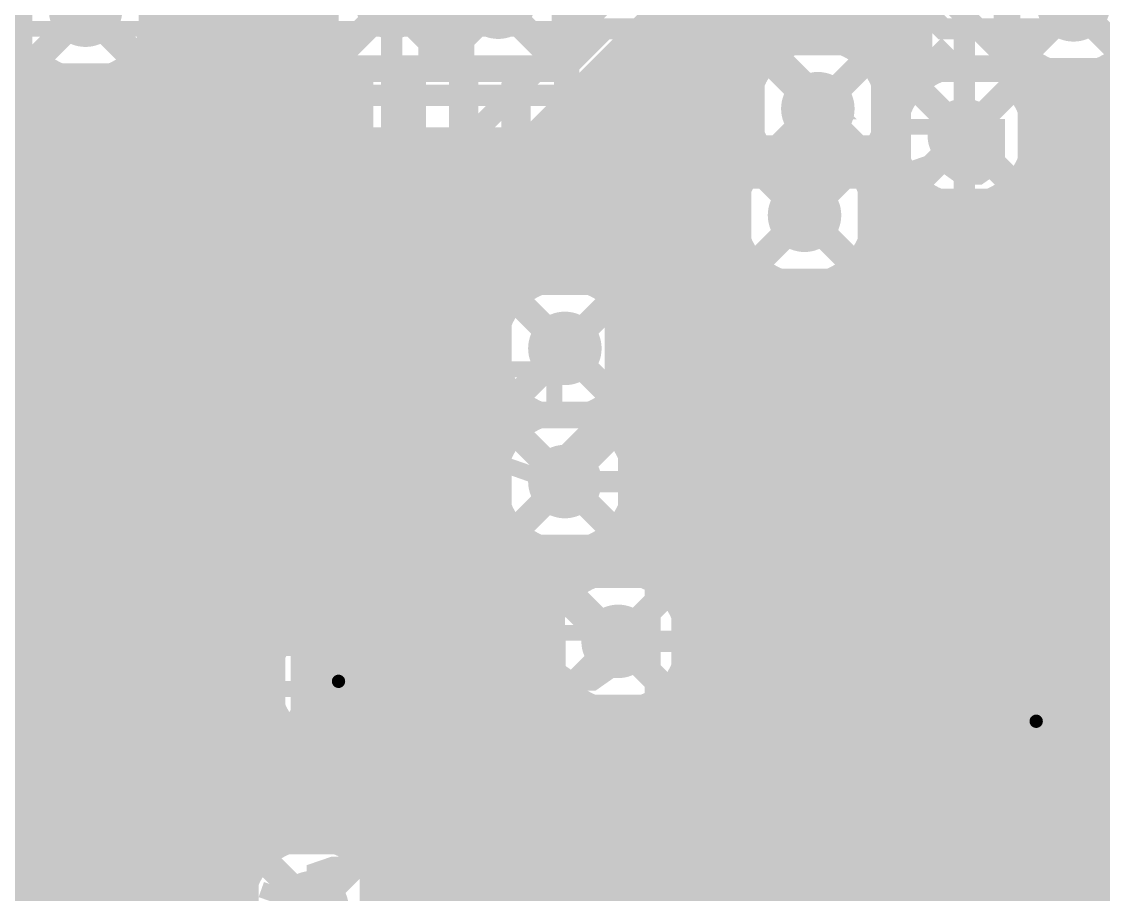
# Model space of a CAD drawing. Extents: x -1 to 119, y -42 to 51.
# Drawn here: x 19.2 to 29.52, y 7.62 to 15.94 of the extents above; entities that cross this region are included whole.
import ezdxf

# ---------------------------------------------------------------- set-up
doc = ezdxf.new("R2010")
doc.units = 0
doc.header["$MEASUREMENT"] = 0
doc.layers.get('0').update_dxf_attribs({"linetype": 'CONTINUOUS'})
for name, color, linetype in [('22-304-0_BOT', 7, 'CONTINUOUS'), ('22-304-0_DRD', 7, 'CONTINUOUS'), ('22-304-0_GND', 6, 'CONTINUOUS'), ('22-304-0_IN1', 4, 'CONTINUOUS'), ('22-304-0_SMT', 5, 'CONTINUOUS'), ('22-304-0_SPT', 10, 'CONTINUOUS'), ('22-304-0_SST', 14, 'CONTINUOUS'), ('22-304-0_TOP', 9, 'CONTINUOUS'), ('THRUHOLE_TAP', 11, 'CONTINUOUS')]:
    doc.layers.add(name, color=color, linetype=linetype)

# ---------------------------------------------------------------- blocks, each defined once
blk = doc.blocks.new('ROUND_53')
at = {"const_width": 0.35052}
blk.add_lwpolyline([(-0.17526, 0, 1), (0.17526, 0, 1)], format="xyb", close=True, dxfattribs=at)
blk = doc.blocks.new('ROUND_60')
at = {"const_width": 0.35052}
blk.add_lwpolyline([(-0.17526, 0, 1), (0.17526, 0, 1)], format="xyb", close=True, dxfattribs=at)
blk = doc.blocks.new('ROUND_57')
at = {"const_width": 0.35052}
blk.add_lwpolyline([(-0.17526, 0, 1), (0.17526, 0, 1)], format="xyb", close=True, dxfattribs=at)
blk = doc.blocks.new('ROUND_64')
at = {"const_width": 0.35052}
blk.add_lwpolyline([(-0.17526, 0, 1), (0.17526, 0, 1)], format="xyb", close=True, dxfattribs=at)
blk = doc.blocks.new('ROUND_81')
at = {"const_width": 0.0635}
blk.add_lwpolyline([(-0.03175, 0, 1), (0.03175, 0, 1)], format="xyb", close=True, dxfattribs=at)
blk = doc.blocks.new('RECTANGLE_2')
blk.add_solid([(0.4826, 0.4064), (0.4826, -0.4064), (-0.4826, 0.4064), (-0.4826, -0.4064)])
blk = doc.blocks.new('OBLONG_48')
at = {"const_width": 0.2794}
blk.add_lwpolyline([(0, 0.7493), (0, -0.7493)], dxfattribs=at)
at = {"const_width": 0.1397}
for points in [[(-0.06985, 0.7493, 1), (0.06985, 0.7493, 1)], [(-0.06985, -0.7493, 1), (0.06985, -0.7493, 1)]]:
    blk.add_lwpolyline(points, format="xyb", close=True, dxfattribs=at)
blk = doc.blocks.new('RECTANGLE_49')
blk.add_solid([(0.1397, 0.889), (0.1397, -0.889), (-0.1397, 0.889), (-0.1397, -0.889)])
blk = doc.blocks.new('ROUND_87')
at = {"const_width": 0.10033}
blk.add_lwpolyline([(-0.050164, 0, 1), (0.050164, 0, 1)], format="xyb", close=True, dxfattribs=at)

msp = doc.modelspace()

# ---------------------------------------------------------------- linework, layer by layer
at = {"layer": '22-304-0_BOT'}
for points, const_width in [([(50.673, 28.575), (48.768, 26.67), (48.768, 18.923), (49.911, 17.78), (49.911, 15.24), (49.149, 14.478), (49.149, 11.811), (48.006, 10.668), (32.385, 10.668), (30.353, 12.7), (28.067, 12.7), (26.67, 14.097)], 0.2032), ([(27.5336, 26.61666), (27.5336, 15.01902)], 0.254), ([(27.305, 26.38806), (27.305, 15.56512)], 0.254), ([(27.0764, 26.15946), (27.0764, 15.73276)], 0.254), ([(22.0472, 21.29536), (22.0472, 11.4808)], 0.254), ([(29.62148, 19.58848), (28.194, 18.161), (28.194, 18.034), (28.194, 17.145), (28.194, 16.891), (28.194, 14.859)], 0.2032), ([(24.892, 10.033), (24.765, 10.033), (23.368, 11.43), (23.368, 14.732), (25.019, 16.383), (25.019, 19.304)], 0.2032), ([(24.384, 12.827), (25.019, 12.192), (30.226, 12.192), (32.258, 10.16), (48.133, 10.16), (57.15, 19.177)], 0.2032), ([(25.4762, 18.80108), (25.4762, 12.6238)], 0.254), ([(48.641, 18.034), (48.387, 18.034), (48.006, 17.653), (39.243, 17.653), (34.798, 13.208), (28.702, 13.208), (26.797, 15.113)], 0.2032), ([(21.8186, 17.65046), (21.8186, 11.2522)], 0.254), ([(25.7048, 17.68602), (25.7048, 12.6238)], 0.254), ([(26.8478, 17.64538), (26.8478, 15.79118)], 0.254), ([(21.59, 17.42186), (21.59, 11.0236)], 0.254), ([(25.9334, 17.45488), (25.9334, 12.6238)], 0.254), ([(26.6192, 17.43964), (26.6192, 15.76832)], 0.254), ([(26.162, 17.36598), (26.162, 15.3543)], 0.254), ([(26.3906, 17.3609), (26.3906, 15.65656)], 0.254), ([(21.3614, 17.19326), (21.3614, 10.795)], 0.254), ([(61.468, 16.891), (55.499, 16.891), (48.26, 9.652), (32.131, 9.652), (30.226, 11.557), (24.384, 11.557)], 0.2032), ([(27.7622, 16.891), (27.7622, 15.38478)], 0.254), ([(21.1328, 16.62938), (21.1328, 10.56386)], 0.254), ([(20.9042, 16.42364), (20.9042, 1.016)], 0.254), ([(20.6756, 16.3449), (20.6756, 1.016)], 0.254), ([(21.971, 7.493), (21.463, 8.001), (21.463, 10.287), (22.733, 11.557), (22.733, 16.129)], 0.2032), ([(25.3238, 16.0782), (23.7998, 14.55166)], 0.254), ([(25.2476, 15.99946), (25.2476, 12.6238)], 0.254), ([(22.10308, 15.875), (20.46732, 15.875)], 0.254), ([(27.7622, 15.875), (25.1206, 15.875)], 0.254), ([(20.447, 15.80896), (20.447, 1.016)], 0.254), ([(25.019, 15.77086), (25.019, 13.0683)], 0.254), ([(28.6258, 15.80134), (28.6258, 15.38478)], 0.254), ([(28.6766, 15.71498), (28.6766, 15.33652)], 0.254), ([(22.25294, 15.6464), (20.35556, 15.6464)], 0.254), ([(22.2758, 15.62608), (22.2758, 11.7094)], 0.254), ([(22.3012, 15.60322), (22.3012, 11.7348)], 0.254), ([(26.37536, 15.6464), (24.892, 15.6464)], 0.254), ([(27.7622, 15.6464), (27.21864, 15.6464)], 0.254), ([(28.73248, 15.6464), (28.6258, 15.6464)], 0.254), ([(19.3548, 15.54988), (19.3548, 14.351)], 0.254), ([(20.2184, 15.5067), (20.2184, 13.50264)], 0.254), ([(24.7904, 15.54226), (24.7904, 13.37056)], 0.254), ([(28.9052, 15.50924), (28.9052, 13.6398)], 0.254), ([(29.591, 15.52448), (29.591, 13.6398)], 0.254), ([(19.56816, 15.4178), (19.3548, 15.4178)], 0.254), ([(19.5326, 15.43304), (19.5326, 13.74394)], 0.254), ([(19.7612, 15.37462), (19.7612, 13.75664)], 0.254), ([(19.9898, 15.39494), (19.9898, 13.68806)], 0.254), ([(22.3012, 15.4178), (20.0533, 15.4178)], 0.254), ([(26.18994, 15.4178), (24.6634, 15.4178)], 0.254), ([(27.7622, 15.4178), (27.40406, 15.4178)], 0.254), ([(34.75482, 15.4178), (28.6258, 15.4178)], 0.254), ([(29.1338, 15.4305), (29.1338, 13.6398)], 0.254), ([(29.3624, 15.43558), (29.3624, 13.6398)], 0.254), ([(24.5618, 15.31366), (24.5618, 13.48232)], 0.254), ([(22.3012, 15.1892), (19.3548, 15.1892)], 0.254), ([(26.12136, 15.1892), (24.4348, 15.1892)], 0.254), ([(27.59964, 15.1892), (27.47264, 15.1892)], 0.254), ([(34.77514, 15.1892), (28.78836, 15.1892)], 0.254), ([(24.3332, 15.08506), (24.3332, 13.50518)], 0.254), ([(27.47264, 15.04696), (27.52598, 14.99362)], 0.254), ([(22.3012, 14.9606), (19.3548, 14.9606)], 0.254), ([(26.13406, 14.9606), (24.2062, 14.9606)], 0.254), ([(34.8869, 14.9606), (28.86456, 14.9606)], 0.254), ([(24.1046, 14.85646), (24.1046, 13.44676)], 0.254), ([(26.162, 14.86916), (26.162, 14.54912)], 0.254), ([(22.3012, 14.732), (19.3548, 14.732)], 0.254), ([(26.23312, 14.732), (23.9776, 14.732)], 0.254), ([(35.18916, 14.732), (28.86202, 14.732)], 0.254), ([(23.7998, 14.55166), (23.7998, 13.17498)], 0.254), ([(23.876, 14.62786), (23.876, 13.27912)], 0.254), ([(22.3012, 14.5034), (19.3548, 14.5034)], 0.254), ([(26.1239, 14.5034), (23.7998, 14.5034)], 0.254), ([(32.72536, 14.5034), (28.77312, 14.5034)], 0.254), ([(28.6766, 14.37894), (28.6766, 13.843)], 0.254), ([(22.3012, 14.2748), (19.34718, 14.2748)], 0.254), ([(26.01214, 14.2748), (23.7998, 14.2748)], 0.254), ([(28.448, 14.22908), (28.448, 14.0716)], 0.254), ([(32.53994, 14.2748), (28.54198, 14.2748)], 0.254), ([(19.304, 14.1478), (19.304, 13.64488)], 0.254), ([(28.32862, 14.19098), (28.8798, 13.6398)], 0.254), ([(19.2278, 14.0462), (17.18564, 12.00404)], 0.254), ([(22.3012, 14.0462), (19.2278, 14.0462)], 0.254), ([(25.99182, 14.0462), (23.7998, 14.0462)], 0.254), ([(32.47136, 14.0462), (28.4734, 14.0462)], 0.254), ([(22.3012, 13.8176), (18.9992, 13.8176)], 0.254), ([(19.0754, 13.89126), (19.0754, 13.38072)], 0.254), ([(26.05024, 13.8176), (23.7998, 13.8176)], 0.254), ([(32.48406, 13.8176), (28.702, 13.8176)], 0.254), ([(26.162, 13.64488), (26.162, 12.6238)], 0.254), ([(32.55264, 13.6398), (28.8798, 13.6398)], 0.254), ([(19.23288, 13.589), (18.7706, 13.589)], 0.254), ([(22.3012, 13.589), (20.13712, 13.589)], 0.254), ([(26.21788, 13.589), (23.7998, 13.589)], 0.254), ([(26.3906, 13.47724), (26.3906, 12.6238)], 0.254), ([(26.6192, 13.41882), (26.6192, 12.6238)], 0.254), ([(26.73604, 13.41882), (27.53106, 12.6238)], 0.254), ([(22.3012, 13.3604), (20.30476, 13.3604)], 0.254), ([(23.96236, 13.3604), (23.7998, 13.3604)], 0.254), ([(26.79446, 13.3604), (24.80564, 13.3604)], 0.254), ([(26.8478, 13.30706), (26.8478, 12.6238)], 0.254), ([(22.3012, 13.1318), (20.36318, 13.1318)], 0.254), ([(27.02306, 13.1318), (24.99106, 13.1318)], 0.254), ([(27.0764, 13.07846), (27.0764, 12.6238)], 0.254), ([(22.3012, 12.9032), (20.34032, 12.9032)], 0.254), ([(27.25166, 12.9032), (25.05964, 12.9032)], 0.254), ([(19.0754, 12.77874), (19.0754, 1.016)], 0.254), ([(27.305, 12.84986), (27.305, 12.6238)], 0.254), ([(19.1389, 12.6746), (17.8562, 12.6746)], 0.254), ([(22.3012, 12.6746), (20.22856, 12.6746)], 0.254), ([(25.05964, 12.76096), (25.1968, 12.6238)], 0.254), ([(27.48026, 12.6746), (25.146, 12.6746)], 0.254), ([(20.2184, 12.65936), (20.2184, 1.016)], 0.254), ([(27.53106, 12.6238), (25.1968, 12.6238)], 0.254), ([(19.304, 12.51712), (19.304, 1.016)], 0.254), ([(19.9898, 12.47394), (19.9898, 1.016)], 0.254), ([(19.44116, 12.446), (17.6276, 12.446)], 0.254), ([(19.5326, 12.41806), (19.5326, 1.016)], 0.254), ([(19.7612, 12.40536), (19.7612, 1.016)], 0.254), ([(22.3012, 12.446), (19.9263, 12.446)], 0.254), ([(22.3012, 12.2174), (17.399, 12.2174)], 0.254), ([(22.3012, 11.9888), (17.18818, 11.9888)], 0.254), ([(22.3012, 11.7602), (17.16532, 11.7602)], 0.254), ([(22.3012, 11.7348), (21.16328, 10.59688)], 0.254), ([(22.09546, 11.5316), (17.05356, 11.5316)], 0.254), ([(21.86686, 11.303), (16.7513, 11.303)], 0.254), ([(22.99716, 11.20902), (21.8948, 10.10666)], 0.254), ([(22.9616, 11.17346), (22.9616, 4.63804)], 0.254), ([(23.0632, 11.1252), (24.21382, 9.97204)], 0.254), ([(30.04566, 11.1252), (24.90978, 11.1252)], 0.254), ([(25.019, 11.1252), (25.019, 10.70102)], 0.254), ([(25.2476, 11.1252), (25.2476, 10.61212)], 0.254), ([(25.4762, 11.1252), (25.4762, 10.38098)], 0.254), ([(25.7048, 11.1252), (25.7048, 4.88696)], 0.254), ([(25.9334, 11.1252), (25.9334, 4.8514)], 0.254), ([(26.162, 11.1252), (26.162, 4.7625)], 0.254), ([(26.3906, 11.1252), (26.3906, 4.59994)], 0.254), ([(26.6192, 11.1252), (26.6192, 4.29514)], 0.254), ([(26.8478, 11.1252), (26.8478, 4.52628)], 0.254), ([(27.0764, 11.1252), (27.0764, 4.72186)], 0.254), ([(27.305, 11.1252), (27.305, 4.83108)], 0.254), ([(27.5336, 11.1252), (27.5336, 4.88188)], 0.254), ([(27.7622, 11.1252), (27.7622, 4.88442)], 0.254), ([(27.9908, 11.1252), (27.9908, 4.83616)], 0.254), ([(28.2194, 11.1252), (28.2194, 4.72948)], 0.254), ([(28.448, 11.1252), (28.448, 4.54152)], 0.254), ([(28.6766, 11.1252), (28.6766, 4.26466)], 0.254), ([(28.9052, 11.1252), (28.9052, 4.5847)], 0.254), ([(29.1338, 11.1252), (29.1338, 6.18998)], 0.254), ([(29.3624, 11.1252), (29.3624, 6.42112)], 0.254), ([(29.591, 11.1252), (29.591, 6.51002)], 0.254), ([(21.63826, 11.0744), (14.57452, 11.0744)], 0.254), ([(23.11146, 11.0744), (22.86, 11.0744)], 0.254), ([(30.09646, 11.0744), (24.86152, 11.0744)], 0.254), ([(22.733, 10.94486), (22.733, 4.37134)], 0.254), ([(23.1902, 10.99566), (23.1902, 4.78282)], 0.254), ([(24.7904, 11.0109), (24.7904, 10.70356)], 0.254), ([(21.40966, 10.8458), (1.016, 10.8458)], 0.254), ([(23.34006, 10.8458), (22.6314, 10.8458)], 0.254), ([(24.51862, 10.88898), (24.71674, 10.69086)], 0.254), ([(24.5618, 10.89914), (24.5618, 10.8458)], 0.254), ([(30.32506, 10.8458), (24.5618, 10.8458)], 0.254), ([(22.5044, 10.71626), (22.5044, 7.91464)], 0.254), ([(23.4188, 10.76706), (23.4188, 4.8641)], 0.254), ([(21.18106, 10.6172), (1.016, 10.6172)], 0.254), ([(23.56866, 10.6172), (22.4028, 10.6172)], 0.254), ([(30.55366, 10.6172), (25.23998, 10.6172)], 0.254), ([(23.6474, 10.53846), (23.6474, 4.8895)], 0.254), ([(22.2758, 10.48766), (22.2758, 8.10006)], 0.254), ([(21.0439, 10.3886), (1.016, 10.3886)], 0.254), ([(23.79726, 10.3886), (22.1742, 10.3886)], 0.254), ([(23.876, 10.30986), (23.876, 4.86664)], 0.254), ([(30.78226, 10.3886), (25.47112, 10.3886)], 0.254), ([(21.0312, 10.287), (21.0312, 8.001)], 0.254), ([(22.0472, 10.25906), (22.0472, 8.16864)], 0.254), ([(21.0312, 10.16), (1.016, 10.16)], 0.254), ([(21.8948, 10.10666), (21.8948, 8.1788)], 0.254), ([(24.02586, 10.16), (21.9456, 10.16)], 0.254), ([(31.01086, 10.16), (25.56002, 10.16)], 0.254), ([(24.1046, 10.08126), (24.1046, 4.79044)], 0.254), ([(21.0312, 9.9314), (9.05002, 9.9314)], 0.254), ([(24.2189, 9.9314), (21.8948, 9.9314)], 0.254), ([(31.23946, 9.9314), (25.56256, 9.9314)], 0.254), ([(21.0312, 9.7028), (9.41578, 9.7028)], 0.254), ([(24.29764, 9.7028), (21.8948, 9.7028)], 0.254), ([(25.4762, 9.68502), (25.4762, 7.20598)], 0.254), ([(31.46806, 9.7028), (25.48636, 9.7028)], 0.254), ([(24.3332, 9.64438), (24.3332, 7.24408)], 0.254), ([(21.0312, 9.4742), (9.5377, 9.4742)], 0.254), ([(24.50338, 9.4742), (21.8948, 9.4742)], 0.254), ([(31.69666, 9.4742), (25.27808, 9.4742)], 0.254), ([(24.5618, 9.43864), (24.5618, 7.45236)], 0.254), ([(25.2476, 9.45388), (25.2476, 7.43712)], 0.254), ([(24.7904, 9.3599), (24.7904, 7.52856)], 0.254), ([(25.019, 9.36498), (25.019, 7.52602)], 0.254), ([(21.0312, 9.2456), (9.56818, 9.2456)], 0.254), ([(31.98368, 9.2456), (21.8948, 9.2456)], 0.254), ([(21.0312, 9.017), (9.51992, 9.017)], 0.254), ([(40.6908, 9.017), (21.8948, 9.017)], 0.254), ([(21.0312, 8.7884), (9.36752, 8.7884)], 0.254), ([(40.6908, 8.7884), (21.8948, 8.7884)], 0.254), ([(21.0312, 8.5598), (6.40842, 8.5598)], 0.254), ([(40.6908, 8.5598), (21.8948, 8.5598)], 0.254), ([(21.0312, 8.3312), (6.88848, 8.3312)], 0.254), ([(40.6908, 8.3312), (21.8948, 8.3312)], 0.254), ([(21.0312, 8.1026), (7.24408, 8.1026)], 0.254), ([(40.6908, 8.1026), (22.27072, 8.1026)], 0.254), ([(21.04898, 7.874), (7.52856, 7.874)], 0.254), ([(40.6908, 7.874), (22.53488, 7.874)], 0.254), ([(21.1328, 7.7216), (21.1328, 1.016)], 0.254), ([(21.20646, 7.6454), (7.76732, 7.6454)], 0.254), ([(21.1582, 7.6962), (21.29282, 7.55904)], 0.254), ([(32.73044, 7.6454), (22.63394, 7.6454)], 0.254)]:
    msp.add_lwpolyline(points, dxfattribs=dict(at, const_width=const_width))
at = {"layer": '22-304-0_BOT', "const_width": 0.254}
for points in [[(20.49272, 16.0528, 0.1155876), (20.42187, 16.35519)], [(22.05228, 16.129, 0.2244672), (22.30097, 15.60294)], [(29.2354, 15.42288, 0.4142136), (29.91612, 16.1036)], [(19.812, 15.37208, 0.4142136), (20.49272, 16.0528)], [(26.797, 15.79372, 0.4142136), (26.11628, 15.113)], [(27.47772, 15.113, 0.4142136), (26.797, 15.79372)], [(28.6258, 15.80134, 0.2849817), (29.2354, 15.42288)], [(19.3548, 15.54988, 0.1865745), (19.812, 15.37312)], [(27.7622, 15.38478, 0.1727826), (27.52704, 14.9934)], [(28.87472, 14.859, 0.2244673), (28.62602, 15.38505)], [(26.11628, 15.113, 0.1838456), (26.2885, 14.66044)], [(27.47264, 15.04696, 0.0243635), (27.47586, 15.113)], [(28.32862, 14.19098, 0.3571005), (28.87472, 14.859)], [(26.289, 14.66088, 0.2491151), (25.98947, 14.097)], [(19.2278, 14.0462, 0.1989124), (19.35405, 14.351)], [(25.98928, 14.097, 0.4142136), (26.67, 13.41628)], [(19.685, 13.76172, 0.4142136), (19.00428, 13.081)], [(20.36572, 13.081, 0.4142136), (19.685, 13.76172)], [(24.384, 13.50772, 0.2643042), (23.79917, 13.17536)], [(25.06472, 12.827, 0.4142136), (24.384, 13.50772)], [(26.67, 13.41628, 0.0242723), (26.73597, 13.41948)], [(19.00428, 13.081, 0.4142136), (19.685, 12.40028)], [(19.685, 12.40028, 0.4142136), (20.36572, 13.081)], [(25.05964, 12.76096, 0.0243635), (25.06286, 12.827)], [(22.99716, 11.20902, 0.062081), (23.06275, 11.12475)], [(22.99716, 11.20902, 0.062081), (23.06275, 11.12475)], [(24.51862, 10.88898, 0.1727815), (24.91062, 11.12451)], [(24.892, 10.71372, 0.0651833), (24.71676, 10.69078)], [(25.57272, 10.033, 0.4142136), (24.892, 10.71372)], [(21.1582, 10.5918, 0.1989124), (21.03195, 10.287)], [(24.892, 9.35228, 0.4142136), (25.57272, 10.033)], [(24.21382, 9.97204, 0.3881934), (24.892, 9.35228)], [(21.971, 8.17372, 0.0243639), (21.90478, 8.17049)], [(22.65172, 7.493, 0.4142136), (21.971, 8.17372)], [(21.0312, 8.001, 0.1989124), (21.15767, 7.69567)], [(21.0312, 8.001, 0.1989124), (21.15767, 7.69567)], [(21.29282, 7.55904, 0.0242728), (21.28961, 7.493)], [(24.892, 7.53872, 0.4142136), (24.21128, 6.858)], [(25.57272, 6.858, 0.4142136), (24.892, 7.53872)], [(21.29028, 7.493, 0.4142136), (21.971, 6.81228)], [(21.971, 6.81228, 0.4142136), (22.65172, 7.493)]]:
    msp.add_lwpolyline(points, format="xyb", dxfattribs=at)
at = {"layer": '22-304-0_DRD', "const_width": 0.254}
for points in [[(20.828, 16.891), (20.828, 15.621)], [(22.098, 16.891), (20.828, 15.621)], [(22.098, 15.621), (20.828, 16.891)], [(20.828, 16.891), (20.828, 15.621)], [(22.098, 16.891), (20.828, 15.621)], [(22.098, 15.621), (20.828, 16.891)], [(20.828, 16.891), (20.828, 15.621)], [(22.098, 16.891), (20.828, 15.621)], [(22.098, 15.621), (20.828, 16.891)], [(22.098, 15.621), (22.098, 16.891)], [(22.098, 15.621), (22.098, 16.891)], [(22.098, 15.621), (22.098, 16.891)], [(22.098, 16.764), (22.098, 15.494)], [(23.368, 16.764), (22.098, 15.494)], [(23.368, 15.494), (22.098, 16.764)], [(23.114, 16.764), (23.114, 15.494)], [(24.384, 16.764), (23.114, 15.494)], [(24.384, 15.494), (23.114, 16.764)], [(23.368, 15.494), (23.368, 16.764)], [(24.384, 15.494), (24.384, 16.764)], [(28.6004, 16.7386), (28.6004, 15.4686)], [(29.8704, 16.7386), (28.6004, 15.4686)], [(29.8704, 15.4686), (28.6004, 16.7386)], [(19.177, 16.6878), (19.177, 15.4178)], [(20.447, 16.6878), (19.177, 15.4178)], [(20.447, 15.4178), (19.177, 16.6878)], [(20.447, 15.4178), (20.447, 16.6878)], [(26.162, 15.748), (26.162, 14.478)], [(27.432, 15.748), (26.162, 15.748)], [(27.432, 15.748), (26.162, 14.478)], [(27.432, 14.478), (26.162, 15.748)], [(27.432, 14.478), (27.432, 15.748)], [(20.828, 15.621), (22.098, 15.621)], [(20.828, 15.621), (22.098, 15.621)], [(20.828, 15.621), (22.098, 15.621)], [(22.098, 15.494), (23.368, 15.494)], [(23.114, 15.494), (24.384, 15.494)], [(27.559, 15.494), (27.559, 14.224)], [(28.829, 15.494), (27.559, 15.494)], [(28.829, 15.494), (27.559, 14.224)], [(28.829, 14.224), (27.559, 15.494)], [(28.6004, 15.4686), (29.8704, 15.4686)], [(28.829, 14.224), (28.829, 15.494)], [(19.177, 15.4178), (20.447, 15.4178)], [(26.035, 14.732), (26.035, 13.462)], [(27.305, 14.732), (26.035, 14.732)], [(27.305, 14.732), (26.035, 13.462)], [(27.305, 13.462), (26.035, 14.732)], [(27.305, 13.462), (27.305, 14.732)], [(26.162, 14.478), (27.432, 14.478)], [(27.559, 14.224), (28.829, 14.224)], [(20.32, 13.716), (19.05, 13.716)], [(20.32, 13.716), (19.05, 12.446)], [(20.32, 12.446), (19.05, 13.716)], [(20.32, 12.446), (20.32, 13.716)], [(23.749, 13.462), (23.749, 12.192)], [(25.019, 13.462), (23.749, 13.462)], [(25.019, 13.462), (23.749, 12.192)], [(25.019, 12.192), (23.749, 13.462)], [(25.019, 12.192), (25.019, 13.462)], [(26.035, 13.462), (27.305, 13.462)], [(19.05, 12.446), (20.32, 12.446)], [(23.749, 12.192), (23.749, 10.922)], [(25.019, 12.192), (23.749, 12.192)], [(25.019, 12.192), (23.749, 10.922)], [(25.019, 10.922), (23.749, 12.192)], [(23.749, 12.192), (25.019, 12.192)], [(25.019, 10.922), (25.019, 12.192)], [(23.749, 10.922), (25.019, 10.922)], [(24.257, 10.668), (24.257, 9.398)], [(25.527, 10.668), (24.257, 10.668)], [(25.527, 10.668), (24.257, 9.398)], [(25.527, 9.398), (24.257, 10.668)], [(25.527, 9.398), (25.527, 10.668)], [(22.86, 9.017), (21.59, 10.287), (21.59, 9.017)], [(21.59, 10.287), (21.59, 9.017)], [(22.86, 10.287), (21.59, 10.287)], [(22.86, 10.287), (21.59, 9.017)], [(22.86, 10.287), (21.59, 10.287)], [(22.86, 10.287), (21.59, 9.017)], [(22.86, 9.017), (21.59, 10.287)], [(22.86, 9.017), (22.86, 10.287)], [(22.86, 9.017), (22.86, 10.287)], [(28.2448, 9.906), (28.2448, 8.636)], [(29.5148, 9.906), (28.2448, 9.906)], [(29.5148, 9.906), (28.2448, 8.636)], [(29.5148, 8.636), (28.2448, 9.906)], [(29.5148, 8.636), (29.5148, 9.906)], [(24.257, 9.398), (25.527, 9.398)], [(21.59, 9.017), (22.86, 9.017)], [(21.59, 9.017), (22.86, 9.017)], [(28.2448, 8.636), (29.5148, 8.636)], [(21.336, 8.128), (21.336, 6.858)], [(22.606, 8.128), (21.336, 8.128)], [(22.606, 8.128), (21.336, 6.858)], [(22.606, 6.858), (21.336, 8.128)], [(22.606, 6.858), (22.606, 8.128)], [(24.257, 7.493), (24.257, 6.223)], [(25.527, 7.493), (24.257, 7.493)], [(25.527, 7.493), (24.257, 6.223)], [(25.527, 6.223), (24.257, 7.493)], [(25.527, 6.223), (25.527, 7.493)]]:
    msp.add_lwpolyline(points, dxfattribs=at)
at = {"layer": '22-304-0_IN1'}
for points, const_width in [([(50.419, 14.605), (47.752, 17.272), (45.085, 17.272), (44.704, 16.891), (39.116, 16.891), (35.941, 16.891), (35.306, 16.256), (32.766, 16.256), (31.877, 15.367), (28.829, 15.367), (28.067, 16.129), (25.654, 16.129), (24.765, 15.24), (21.336, 15.24), (20.574, 16.002), (20.574, 17.018)], 0.2032), ([(25.8318, 15.6972), (25.07488, 14.94028)], 0.254), ([(26.44902, 15.6972), (25.8318, 15.6972)], 0.254), ([(25.9588, 15.6972), (25.9588, 7.747)], 0.254), ([(26.1874, 15.6972), (26.1874, 15.41272)], 0.254), ([(26.416, 15.6972), (26.416, 15.67688)], 0.254), ([(27.88666, 15.6972), (27.14498, 15.6972)], 0.254), ([(27.3304, 15.6972), (27.3304, 15.53464)], 0.254), ([(27.559, 15.6972), (27.559, 15.1003)], 0.254), ([(27.7876, 15.6972), (27.7876, 15.40256)], 0.254), ([(27.88666, 15.6972), (28.05938, 15.52448)], 0.254), ([(19.28622, 15.621), (18.4912, 15.621)], 0.254), ([(19.1008, 15.621), (19.1008, 7.747)], 0.254), ([(19.3294, 15.57274), (19.3294, 7.747)], 0.254), ([(20.34032, 15.62354), (21.02358, 14.94028)], 0.254), ([(25.7302, 15.59306), (25.7302, 7.747)], 0.254), ([(28.0162, 15.56766), (28.0162, 15.51432)], 0.254), ([(19.39036, 15.5194), (15.24508, 15.5194)], 0.254), ([(20.44446, 15.5194), (20.23364, 15.5194)], 0.254), ([(20.2438, 15.52702), (20.2438, 7.747)], 0.254), ([(20.4724, 15.49146), (20.4724, 7.747)], 0.254), ([(26.2509, 15.5194), (25.654, 15.5194)], 0.254), ([(28.03144, 15.5194), (27.34056, 15.5194)], 0.254), ([(19.558, 15.42288), (19.558, 7.747)], 0.254), ([(19.7866, 15.37208), (19.7866, 7.747)], 0.254), ([(20.0152, 15.40256), (20.0152, 7.747)], 0.254), ([(25.5016, 15.36446), (25.5016, 10.33272)], 0.254), ([(20.67306, 15.2908), (15.10792, 15.2908)], 0.254), ([(20.701, 15.26286), (20.701, 7.747)], 0.254), ([(26.13914, 15.2908), (25.4254, 15.2908)], 0.254), ([(27.66822, 15.2908), (27.45232, 15.2908)], 0.254), ([(20.90166, 15.0622), (12.065, 15.0622)], 0.254), ([(26.11882, 15.0622), (25.1968, 15.0622)], 0.254), ([(25.273, 15.13586), (25.273, 10.59688)], 0.254), ([(27.54376, 15.0622), (27.47518, 15.0622)], 0.254), ([(20.9296, 15.03426), (20.9296, 7.747)], 0.254), ([(21.1582, 14.8463), (21.1582, 7.747)], 0.254), ([(25.0444, 14.9098), (25.0444, 12.98702)], 0.254), ([(31.877, 14.9352), (28.86964, 14.9352)], 0.254), ([(28.9306, 14.9352), (28.9306, 9.94918)], 0.254), ([(29.1592, 14.9352), (29.1592, 9.89076)], 0.254), ([(29.3878, 14.9352), (29.3878, 9.72312)], 0.254), ([(29.6164, 14.9352), (29.6164, 7.747)], 0.254), ([(21.18868, 14.8336), (12.065, 14.8336)], 0.254), ([(24.765, 14.8082), (21.336, 14.8082)], 0.254), ([(21.3868, 14.8082), (21.3868, 7.84098)], 0.254), ([(21.6154, 14.8082), (21.6154, 9.95172)], 0.254), ([(21.844, 14.8082), (21.844, 10.21588)], 0.254), ([(22.0726, 14.8082), (22.0726, 10.31494)], 0.254), ([(22.3012, 14.8082), (22.3012, 10.32764)], 0.254), ([(22.5298, 14.8082), (22.5298, 10.25906)], 0.254), ([(22.7584, 14.8082), (22.7584, 10.07364)], 0.254), ([(22.987, 14.8082), (22.987, 7.747)], 0.254), ([(23.2156, 14.8082), (23.2156, 7.747)], 0.254), ([(23.4442, 14.8082), (23.4442, 7.747)], 0.254), ([(23.6728, 14.8082), (23.6728, 7.747)], 0.254), ([(23.9014, 14.8082), (23.9014, 13.30452)], 0.254), ([(24.13, 14.8082), (24.13, 13.45692)], 0.254), ([(24.3586, 14.8082), (24.3586, 13.50518)], 0.254), ([(24.5872, 14.8082), (24.5872, 13.4747)], 0.254), ([(24.8158, 14.81074), (24.8158, 13.35278)], 0.254), ([(26.17724, 14.8336), (24.90978, 14.8336)], 0.254), ([(26.1874, 14.81074), (26.1874, 14.57452)], 0.254), ([(27.51328, 14.8336), (27.41676, 14.8336)], 0.254), ([(32.72536, 14.8336), (28.87218, 14.8336)], 0.254), ([(27.3304, 14.69136), (27.3304, 14.25702)], 0.254), ([(26.21788, 14.605), (12.065, 14.605)], 0.254), ([(27.56408, 14.605), (27.24912, 14.605)], 0.254), ([(27.559, 14.61516), (27.559, 7.747)], 0.254), ([(32.90316, 14.605), (28.82392, 14.605)], 0.254), ([(26.05024, 14.3764), (12.065, 14.3764)], 0.254), ([(27.71394, 14.3764), (27.28976, 14.3764)], 0.254), ([(32.6009, 14.3764), (28.67152, 14.3764)], 0.254), ([(28.702, 14.40688), (28.702, 9.92632)], 0.254), ([(27.7876, 14.3129), (27.7876, 7.747)], 0.254), ([(28.4734, 14.23924), (28.4734, 9.81456)], 0.254), ([(25.99182, 14.1478), (12.065, 14.1478)], 0.254), ([(32.48914, 14.1478), (27.34818, 14.1478)], 0.254), ([(28.0162, 14.20114), (28.0162, 7.747)], 0.254), ([(28.2448, 14.18082), (28.2448, 9.5123)], 0.254), ([(26.01214, 13.9192), (12.065, 13.9192)], 0.254), ([(32.46882, 13.9192), (27.32532, 13.9192)], 0.254), ([(27.3304, 13.93444), (27.3304, 7.747)], 0.254), ([(26.1239, 13.6906), (12.065, 13.6906)], 0.254), ([(26.1874, 13.61694), (26.1874, 7.747)], 0.254), ([(32.52724, 13.6906), (27.21356, 13.6906)], 0.254), ([(27.1018, 13.57122), (27.1018, 7.747)], 0.254), ([(24.14016, 13.462), (12.065, 13.462)], 0.254), ([(26.42616, 13.462), (24.6253, 13.462)], 0.254), ([(26.416, 13.46708), (26.416, 7.747)], 0.254), ([(26.6446, 13.41628), (26.6446, 7.747)], 0.254), ([(26.8732, 13.44676), (26.8732, 7.747)], 0.254), ([(32.69488, 13.462), (26.9113, 13.462)], 0.254), ([(23.8379, 13.2334), (12.065, 13.2334)], 0.254), ([(33.528, 13.2334), (24.92756, 13.2334)], 0.254), ([(23.72614, 13.0048), (12.065, 13.0048)], 0.254), ([(33.528, 13.0048), (25.03932, 13.0048)], 0.254), ([(23.70582, 12.7762), (12.065, 12.7762)], 0.254), ([(33.528, 12.7762), (25.06218, 12.7762)], 0.254), ([(25.0444, 12.66444), (25.0444, 11.71702)], 0.254), ([(23.76424, 12.5476), (8.128, 12.5476)], 0.254), ([(33.528, 12.5476), (25.00376, 12.5476)], 0.254), ([(23.93188, 12.319), (8.128, 12.319)], 0.254), ([(23.9014, 12.34694), (23.9014, 12.03452)], 0.254), ([(24.8158, 12.30122), (24.8158, 12.08278)], 0.254), ([(33.528, 12.319), (24.83612, 12.319)], 0.254), ([(23.96236, 12.0904), (14.51864, 12.0904)], 0.254), ([(33.528, 12.0904), (24.80564, 12.0904)], 0.254), ([(23.77694, 11.8618), (14.70406, 11.8618)], 0.254), ([(33.528, 11.8618), (24.99106, 11.8618)], 0.254), ([(23.70836, 11.6332), (14.77264, 11.6332)], 0.254), ([(33.528, 11.6332), (25.05964, 11.6332)], 0.254), ([(23.72106, 11.4046), (14.75994, 11.4046)], 0.254), ([(25.0444, 11.39444), (25.0444, 10.69594)], 0.254), ([(33.528, 11.4046), (25.04694, 11.4046)], 0.254), ([(23.82012, 11.176), (14.66088, 11.176)], 0.254), ([(33.528, 11.176), (24.94788, 11.176)], 0.254), ([(23.9014, 11.07694), (23.9014, 7.747)], 0.254), ([(24.8158, 11.03122), (24.8158, 10.70864)], 0.254), ([(24.08174, 10.9474), (14.39672, 10.9474)], 0.254), ([(24.13, 10.92708), (24.13, 7.747)], 0.254), ([(33.528, 10.9474), (24.68372, 10.9474)], 0.254), ([(24.3586, 10.87628), (24.3586, 10.45464)], 0.254), ([(24.5872, 10.90676), (24.5872, 10.64006)], 0.254), ([(33.528, 10.7188), (8.128, 10.7188)], 0.254), ([(24.38908, 10.4902), (17.74698, 10.4902)], 0.254), ([(33.528, 10.4902), (25.39492, 10.4902)], 0.254), ([(21.92274, 10.2616), (17.97812, 10.2616)], 0.254), ([(24.25192, 10.2616), (22.52472, 10.2616)], 0.254), ([(33.528, 10.2616), (25.53208, 10.2616)], 0.254), ([(21.66112, 10.033), (18.06702, 10.033)], 0.254), ([(24.21128, 10.033), (22.78888, 10.033)], 0.254), ([(33.528, 10.033), (25.57272, 10.033)], 0.254), ([(21.56206, 9.8044), (18.06956, 9.8044)], 0.254), ([(24.25192, 9.8044), (22.88794, 9.8044)], 0.254), ([(28.45816, 9.8044), (25.53208, 9.8044)], 0.254), ([(33.528, 9.8044), (29.30144, 9.8044)], 0.254), ([(25.5016, 9.73074), (25.5016, 7.747)], 0.254), ([(21.54936, 9.5758), (17.99336, 9.5758)], 0.254), ([(24.38908, 9.5758), (22.90064, 9.5758)], 0.254), ([(24.3586, 9.61136), (24.3586, 7.747)], 0.254), ([(28.27274, 9.5758), (25.39492, 9.5758)], 0.254), ([(33.528, 9.5758), (29.48686, 9.5758)], 0.254), ([(25.273, 9.46912), (25.273, 7.747)], 0.254), ([(24.5872, 9.42594), (24.5872, 7.747)], 0.254), ([(25.0444, 9.37006), (25.0444, 7.747)], 0.254), ([(21.61794, 9.3472), (17.78508, 9.3472)], 0.254), ([(21.6154, 9.34974), (21.6154, 8.07212)], 0.254), ([(28.20416, 9.3472), (22.83206, 9.3472)], 0.254), ([(24.8158, 9.35736), (24.8158, 7.747)], 0.254), ([(33.528, 9.3472), (29.55544, 9.3472)], 0.254), ([(22.7584, 9.23036), (22.7584, 7.747)], 0.254), ([(21.80336, 9.1186), (8.128, 9.1186)], 0.254), ([(21.844, 9.08812), (21.844, 8.16102)], 0.254), ([(28.21686, 9.1186), (22.64664, 9.1186)], 0.254), ([(33.528, 9.1186), (29.54274, 9.1186)], 0.254), ([(22.0726, 8.98906), (22.0726, 8.16356)], 0.254), ([(22.3012, 8.97636), (22.3012, 8.08736)], 0.254), ([(22.5298, 9.04494), (22.5298, 7.87908)], 0.254), ([(28.2448, 9.02716), (28.2448, 7.747)], 0.254), ([(28.31592, 8.89), (8.128, 8.89)], 0.254), ([(33.528, 8.89), (29.44368, 8.89)], 0.254), ([(29.3878, 8.81888), (29.3878, 7.747)], 0.254), ([(28.57754, 8.6614), (8.128, 8.6614)], 0.254), ([(28.4734, 8.7249), (28.4734, 7.747)], 0.254), ([(29.1592, 8.65124), (29.1592, 7.747)], 0.254), ([(33.528, 8.6614), (29.17952, 8.6614)], 0.254), ([(28.702, 8.61314), (28.702, 7.747)], 0.254), ([(28.9306, 8.59282), (28.9306, 7.747)], 0.254), ([(33.528, 8.4328), (8.128, 8.4328)], 0.254), ([(33.528, 8.2042), (8.128, 8.2042)], 0.254), ([(21.49094, 7.9756), (8.128, 7.9756)], 0.254), ([(33.528, 7.9756), (22.44852, 7.9756)], 0.254), ([(21.34108, 7.747), (8.382, 7.747)], 0.254), ([(33.528, 7.747), (22.60092, 7.747)], 0.254)]:
    msp.add_lwpolyline(points, dxfattribs=dict(at, const_width=const_width))
at = {"layer": '22-304-0_IN1', "const_width": 0.254}
for points in [[(26.44902, 15.6972, 0.2643037), (26.11702, 15.113)], [(27.47772, 15.113, 0.2643038), (27.14536, 15.69783)], [(19.28622, 15.621, 0.2244669), (19.812, 15.37244)], [(19.812, 15.37208, 0.2258461), (20.34032, 15.62354)], [(28.05938, 15.52448, 0.3568915), (27.51582, 14.859)], [(26.11628, 15.113, 0.1838456), (26.2885, 14.66044)], [(27.178, 14.54912, 0.2491151), (27.47753, 15.113)], [(21.0312, 14.9352, 0.1989124), (21.336, 14.80895)], [(24.765, 14.8082, 0.1989115), (25.07033, 14.93467)], [(24.765, 14.8082, 0.1989115), (25.07033, 14.93467)], [(27.51328, 14.859, 0.4142136), (28.194, 14.17828)], [(28.194, 14.17828, 0.4142136), (28.87472, 14.859)], [(28.87472, 14.859, 0.0280837), (28.87043, 14.93529)], [(26.289, 14.66088, 0.2491151), (25.98947, 14.097)], [(27.35072, 14.097, 0.1838455), (27.1785, 14.54956)], [(25.98928, 14.097, 0.4142136), (26.67, 13.41628)], [(26.67, 13.41628, 0.4142136), (27.35072, 14.097)], [(24.384, 13.50772, 0.4142136), (23.70328, 12.827)], [(25.06472, 12.827, 0.4142136), (24.384, 13.50772)], [(23.70328, 12.827, 0.3104767), (24.14016, 12.192)], [(24.6253, 12.192, 0.3114339), (25.06218, 12.827)], [(24.14016, 12.192, 0.3104759), (23.70328, 11.557)], [(25.06472, 11.557, 0.3114344), (24.6253, 12.192)], [(23.70328, 11.557, 0.4142136), (24.384, 10.87628)], [(24.384, 10.87628, 0.4142136), (25.06472, 11.557)], [(24.892, 10.71372, 0.4142136), (24.21128, 10.033)], [(25.57272, 10.033, 0.4142136), (24.892, 10.71372)], [(22.225, 10.33272, 0.4142136), (21.54428, 9.652)], [(22.225, 10.33272, 0.4142136), (21.54428, 9.652)], [(22.90572, 9.652, 0.4142136), (22.225, 10.33272)], [(22.90572, 9.652, 0.4142136), (22.225, 10.33272)], [(24.21128, 10.033, 0.4142136), (24.892, 9.35228)], [(24.892, 9.35228, 0.4142136), (25.57272, 10.033)], [(28.8798, 9.95172, 0.4142136), (28.19908, 9.271)], [(29.56052, 9.271, 0.4142136), (28.8798, 9.95172)], [(21.54428, 9.652, 0.4142136), (22.225, 8.97128)], [(21.54428, 9.652, 0.4142136), (22.225, 8.97128)], [(22.225, 8.97128, 0.4142136), (22.90572, 9.652)], [(22.225, 8.97128, 0.4142136), (22.90572, 9.652)], [(28.19908, 9.271, 0.4142136), (28.8798, 8.59028)], [(28.8798, 8.59028, 0.4142136), (29.56052, 9.271)], [(21.971, 8.17372, 0.3059201), (21.34108, 7.747)], [(22.60092, 7.747, 0.3059202), (21.971, 8.17118)]]:
    msp.add_lwpolyline(points, format="xyb", dxfattribs=at)
at = {"layer": '22-304-0_SST', "const_width": 0.1524}
for points in [[(18.923, 15.875), (26.67, 15.875), (26.67, 24.765), (17.78, 24.765), (17.78, 17.018), (18.923, 15.875)], [(27.99842, 14.94028), (27.99842, 14.58468), (28.16606, 14.4653), (28.33624, 14.4653), (28.50642, 14.58468), (28.50642, 14.94028), (27.49042, 14.94028)], [(29.40558, 14.31036), (29.2354, 14.37132), (29.2354, 14.72692), (29.40558, 14.78534), (30.08376, 14.78534), (30.2514, 14.72692), (30.2514, 14.37132), (30.08376, 14.31036)], [(27.99842, 14.6431), (27.49042, 14.4653)], [(27.65806, 14.10208), (27.49042, 14.04366), (27.49042, 13.68806), (27.65806, 13.6271), (27.99842, 13.6271), (28.16606, 13.74648), (28.16606, 14.10208), (28.50642, 14.10208), (28.50642, 13.6271)], [(29.40558, 13.94714), (29.2354, 13.82776), (29.2354, 13.59154), (29.40558, 13.47216), (29.57576, 13.47216), (29.91358, 13.71092), (30.2514, 13.47216), (30.2514, 13.94714)], [(18.96618, 13.335), (19.22018, 13.335), (19.26336, 13.19276), (19.26336, 13.05306), (19.22018, 12.91082), (18.96618, 12.91082), (18.923, 13.05306), (18.923, 13.19276), (19.09318, 13.75918)], [(20.16506, 12.93876), (19.87042, 12.93876), (19.87042, 13.78712)], [(20.80768, 13.36294), (20.55368, 13.36294), (20.51304, 13.50264), (20.51304, 13.64488), (20.55368, 13.78712), (20.80768, 13.78712), (20.85086, 13.64488), (20.85086, 13.50264), (20.68068, 12.93876)], [(24.83866, 13.00988), (25.19426, 13.00988), (25.31364, 13.18006), (25.31364, 13.3477), (25.19426, 13.51788), (24.83866, 13.51788), (24.83866, 12.50188)], [(25.67686, 12.67206), (25.73782, 12.50188), (26.09342, 12.50188), (26.15184, 12.67206), (26.15184, 13.00988), (26.03246, 13.18006), (25.67686, 13.18006), (25.67686, 13.51788), (26.15184, 13.51788)], [(26.57602, 13.00988), (26.93162, 13.00988), (26.99004, 12.8397), (26.99004, 12.67206), (26.93162, 12.50188), (26.57602, 12.50188), (26.51506, 12.67206), (26.51506, 12.8397), (26.75382, 13.51788)], [(27.65806, 13.26388), (27.49042, 13.20546), (27.49042, 12.84986), (27.65806, 12.7889), (27.99842, 12.7889), (28.16606, 12.90828), (28.16606, 13.26388), (28.50642, 13.26388), (28.50642, 12.7889)], [(29.2354, 12.63396), (29.2354, 13.10894), (29.91358, 12.63396), (30.08376, 12.63396), (30.2514, 12.69492), (30.2514, 13.05052), (30.08376, 13.10894)], [(25.13584, 13.00988), (25.31364, 12.50188)], [(17.5895, 12.8905), (17.5895, 9.9695), (19.2278, 9.9695), (19.2278, 12.8905), (17.5895, 12.8905)], [(21.1455, 9.9695), (21.1455, 12.8905), (19.5072, 12.8905), (19.5072, 9.9695), (21.1455, 9.9695)], [(21.3995, 12.8905), (21.3995, 9.9695), (23.0378, 9.9695), (23.0378, 12.8905), (21.3995, 12.8905)], [(23.43658, 12.15136), (23.2664, 12.21232), (23.2664, 12.56792), (23.43658, 12.62634), (24.11476, 12.62634), (24.2824, 12.56792), (24.2824, 12.21232), (24.11476, 12.15136)], [(26.8605, 9.3345), (26.8605, 12.2555), (25.2222, 12.2555), (25.2222, 9.3345), (26.8605, 9.3345)], [(28.7655, 9.3345), (28.7655, 12.2555), (27.1272, 12.2555), (27.1272, 9.3345), (28.7655, 9.3345)], [(29.0195, 12.2555), (29.0195, 9.3345), (30.6578, 9.3345), (30.6578, 12.2555), (29.0195, 12.2555)], [(23.7744, 11.72972), (23.7744, 11.37412), (23.60676, 11.31316), (23.43658, 11.31316), (23.2664, 11.37412), (23.2664, 11.72972), (23.43658, 11.78814), (23.60676, 11.78814), (24.2824, 11.55192)], [(23.2664, 10.47496), (23.2664, 10.94994), (23.94458, 10.47496), (24.11476, 10.47496), (24.2824, 10.53592), (24.2824, 10.89152), (24.11476, 10.94994)], [(24.31542, 10.11428), (24.31542, 9.75868), (24.48306, 9.6393), (24.65324, 9.6393), (24.82342, 9.75868), (24.82342, 10.11428), (23.80742, 10.11428)], [(24.31542, 9.8171), (23.80742, 9.6393)], [(17.5895, 9.7155), (17.5895, 6.7945), (19.2278, 6.7945), (19.2278, 9.7155), (17.5895, 9.7155)], [(19.4945, 9.7155), (19.4945, 6.7945), (21.1328, 6.7945), (21.1328, 9.7155), (19.4945, 9.7155)], [(21.9964, 9.57834), (21.9964, 9.22274), (22.16658, 9.10336), (22.33676, 9.10336), (22.5044, 9.22274), (22.5044, 9.57834), (21.4884, 9.57834)], [(21.9964, 9.28116), (21.4884, 9.10336)], [(23.97506, 9.27608), (23.80742, 9.21766), (23.80742, 8.86206), (23.97506, 8.8011), (24.31542, 8.8011), (24.48306, 8.92048), (24.48306, 9.27608), (24.82342, 9.27608), (24.82342, 8.8011)], [(26.8605, 6.1595), (26.8605, 9.0805), (25.2222, 9.0805), (25.2222, 6.1595), (26.8605, 6.1595)], [(27.1145, 9.0805), (27.1145, 6.1595), (28.7528, 6.1595), (28.7528, 9.0805), (27.1145, 9.0805)], [(29.0195, 9.0805), (29.0195, 6.1595), (30.6578, 6.1595), (30.6578, 9.0805), (29.0195, 9.0805)], [(21.4884, 8.62076), (22.5044, 8.26516), (22.5044, 8.74014)], [(24.14524, 7.9629), (24.14524, 8.43788), (24.82342, 8.20166), (24.82342, 8.08228), (23.80742, 8.08228)], [(21.9964, 7.48792), (21.9964, 7.84352), (22.16658, 7.90194), (22.33676, 7.90194), (22.5044, 7.84352), (22.5044, 7.48792), (22.33676, 7.42696), (22.16658, 7.42696), (21.4884, 7.66572)]]:
    msp.add_lwpolyline(points, dxfattribs=at)
at = {"layer": '22-304-0_TOP'}
for points, const_width in [([(29.2354, 16.1036), (29.0068, 15.875), (27.9908, 15.875), (27.9019, 15.9639), (27.9019, 16.5862)], 0.2032), ([(21.463, 16.256), (21.41728, 16.21028), (21.41728, 14.605)], 0.254), ([(21.463, 16.256), (21.41728, 16.21028), (21.41728, 14.605)], 0.254), ([(21.463, 16.256), (21.41728, 16.21028), (21.41728, 14.605)], 0.254), ([(23.4188, 14.605), (23.4188, 15.7988), (23.749, 16.129)], 0.2032), ([(19.812, 16.0528), (19.8882, 16.0528), (20.41652, 15.52448), (20.41652, 14.605)], 0.2032), ([(26.797, 15.113), (26.924, 15.113), (26.162, 15.875), (24.765, 15.875), (24.41956, 15.52956), (24.41956, 14.605)], 0.2032), ([(28.194, 14.859), (28.194, 14.097), (27.178, 13.081), (26.289, 13.081), (25.146, 11.938), (25.146, 11.303), (24.13, 10.287), (24.13, 8.89), (24.003, 8.763), (24.003, 7.747), (24.13, 7.62), (24.892, 6.858)], 0.2032), ([(22.41804, 14.605), (22.41804, 13.39596), (23.114, 12.7), (23.114, 9.398), (22.606, 8.89), (21.971, 8.89), (21.082, 9.779), (19.177, 9.779), (18.415, 9.017), (18.415, 8.9662)], 0.2032), ([(20.32, 8.9662), (20.32, 8.89), (21.336, 8.89), (21.844, 8.382), (22.86, 8.382), (23.622, 9.144), (23.622, 12.954), (22.91842, 13.65758), (22.91842, 14.605)], 0.2032), ([(21.91766, 14.605), (21.91766, 12.44854), (22.225, 12.1412)], 0.2032), ([(24.384, 11.557), (24.384, 11.79068), (25.42032, 12.827), (25.42032, 14.605)], 0.2032), ([(24.91994, 14.605), (24.91994, 13.36294), (24.384, 12.827)], 0.2032), ([(26.67, 14.097), (26.162, 14.605), (25.9207, 14.605)], 0.2032), ([(16.51, 11.938), (16.891, 11.938), (17.399, 11.43), (19.431, 11.43), (19.431, 12.827), (19.685, 13.081)], 0.2032), ([(20.32, 10.7188), (20.1422, 10.7188), (19.431, 11.43), (19.431, 12.827), (19.685, 13.081)], 0.2032), ([(27.94, 11.5062), (29.1338, 12.7), (30.734, 12.7), (31.369, 12.065), (31.75, 12.065)], 0.381), ([(22.225, 12.1412), (20.32, 12.1412)], 0.381), ([(27.94, 10.0838), (27.94, 10.16), (27.686, 10.16), (26.3398, 11.5062), (26.035, 11.5062)], 0.381), ([(27.94, 8.3312), (28.8798, 9.271), (28.8798, 10.541), (29.845, 11.5062)], 0.254), ([(22.225, 9.652), (22.225, 10.7188), (22.225, 9.652)], 0.254), ([(26.035, 10.0838), (26.035, 8.3312)], 0.381), ([(26.035, 10.0838), (25.9842, 10.033), (24.892, 10.033)], 0.2032), ([(27.94, 8.3312), (28.8798, 9.271)], 0.254), ([(14.605, 8.9662), (14.7828, 8.9662), (15.494, 8.255), (21.209, 8.255), (21.971, 7.493)], 0.2032), ([(20.32, 7.5438), (20.32, 5.461)], 0.381)]:
    msp.add_lwpolyline(points, dxfattribs=dict(at, const_width=const_width))

# ---------------------------------------------------------------- block references
at = {"layer": '22-304-0_BOT'}
for name, p in [('ROUND_60', (21.463, 16.256)), ('ROUND_60', (22.733, 16.129)), ('ROUND_60', (23.749, 16.129)), ('ROUND_60', (29.2354, 16.1036)), ('ROUND_60', (19.812, 16.0528)), ('ROUND_60', (26.797, 15.113)), ('ROUND_60', (28.194, 14.859)), ('ROUND_60', (26.67, 14.097)), ('ROUND_53', (19.685, 13.081)), ('ROUND_60', (24.384, 12.827)), ('ROUND_60', (24.384, 11.557)), ('ROUND_60', (24.892, 10.033)), ('ROUND_60', (22.225, 9.652)), ('ROUND_60', (28.8798, 9.271)), ('ROUND_60', (21.971, 7.493))]:
    msp.add_blockref(name, p, dxfattribs=at)
at = {"layer": '22-304-0_GND'}
for name, p in [('ROUND_57', (22.733, 16.129)), ('ROUND_57', (23.749, 16.129)), ('ROUND_57', (29.2354, 16.1036)), ('ROUND_57', (19.812, 16.0528)), ('ROUND_57', (26.797, 15.113)), ('ROUND_57', (28.194, 14.859)), ('ROUND_57', (26.67, 14.097)), ('ROUND_64', (19.685, 13.081)), ('ROUND_57', (24.384, 12.827)), ('ROUND_57', (24.384, 11.557)), ('ROUND_57', (24.892, 10.033)), ('ROUND_81', (22.225, 9.652)), ('ROUND_81', (28.8798, 9.271)), ('ROUND_57', (21.971, 7.493))]:
    msp.add_blockref(name, p, dxfattribs=at)
at = {"layer": '22-304-0_IN1'}
for name, p in [('ROUND_60', (21.463, 16.256)), ('ROUND_60', (22.733, 16.129)), ('ROUND_60', (23.749, 16.129)), ('ROUND_60', (29.2354, 16.1036)), ('ROUND_60', (19.812, 16.0528)), ('ROUND_60', (26.797, 15.113)), ('ROUND_60', (28.194, 14.859)), ('ROUND_60', (26.67, 14.097)), ('ROUND_53', (19.685, 13.081)), ('ROUND_60', (24.384, 12.827)), ('ROUND_60', (24.384, 11.557)), ('ROUND_60', (24.892, 10.033)), ('ROUND_60', (22.225, 9.652)), ('ROUND_60', (28.8798, 9.271)), ('ROUND_60', (21.971, 7.493))]:
    msp.add_blockref(name, p, dxfattribs=at)
at = {"layer": '22-304-0_SMT'}
for name, p in [('OBLONG_48', (19.41576, 14.605)), ('OBLONG_48', (19.91614, 14.605)), ('OBLONG_48', (20.41652, 14.605)), ('OBLONG_48', (20.9169, 14.605)), ('OBLONG_48', (21.41728, 14.605)), ('OBLONG_48', (21.91766, 14.605)), ('OBLONG_48', (22.41804, 14.605)), ('RECTANGLE_49', (22.91842, 14.605)), ('OBLONG_48', (23.4188, 14.605)), ('OBLONG_48', (23.91918, 14.605)), ('OBLONG_48', (24.41956, 14.605)), ('OBLONG_48', (24.91994, 14.605)), ('OBLONG_48', (25.42032, 14.605)), ('OBLONG_48', (25.9207, 14.605)), ('RECTANGLE_2', (20.32, 12.1412)), ('RECTANGLE_2', (22.225, 12.1412)), ('RECTANGLE_2', (26.035, 11.5062)), ('RECTANGLE_2', (27.94, 11.5062)), ('RECTANGLE_2', (29.845, 11.5062)), ('RECTANGLE_2', (20.32, 10.7188)), ('RECTANGLE_2', (22.225, 10.7188)), ('RECTANGLE_2', (26.035, 10.0838)), ('RECTANGLE_2', (27.94, 10.0838)), ('RECTANGLE_2', (29.845, 10.0838)), ('RECTANGLE_2', (20.32, 8.9662)), ('RECTANGLE_2', (26.035, 8.3312)), ('RECTANGLE_2', (27.94, 8.3312)), ('RECTANGLE_2', (29.845, 8.3312)), ('RECTANGLE_2', (20.32, 7.5438))]:
    msp.add_blockref(name, p, dxfattribs=at)
at = {"layer": '22-304-0_SPT'}
for name, p in [('OBLONG_48', (19.41576, 14.605)), ('OBLONG_48', (19.91614, 14.605)), ('OBLONG_48', (20.41652, 14.605)), ('OBLONG_48', (20.9169, 14.605)), ('OBLONG_48', (21.41728, 14.605)), ('OBLONG_48', (21.91766, 14.605)), ('OBLONG_48', (22.41804, 14.605)), ('RECTANGLE_49', (22.91842, 14.605)), ('OBLONG_48', (23.4188, 14.605)), ('OBLONG_48', (23.91918, 14.605)), ('OBLONG_48', (24.41956, 14.605)), ('OBLONG_48', (24.91994, 14.605)), ('OBLONG_48', (25.42032, 14.605)), ('OBLONG_48', (25.9207, 14.605)), ('RECTANGLE_2', (20.32, 12.1412)), ('RECTANGLE_2', (22.225, 12.1412)), ('RECTANGLE_2', (26.035, 11.5062)), ('RECTANGLE_2', (27.94, 11.5062)), ('RECTANGLE_2', (29.845, 11.5062)), ('RECTANGLE_2', (20.32, 10.7188)), ('RECTANGLE_2', (22.225, 10.7188)), ('RECTANGLE_2', (26.035, 10.0838)), ('RECTANGLE_2', (27.94, 10.0838)), ('RECTANGLE_2', (29.845, 10.0838)), ('RECTANGLE_2', (20.32, 8.9662)), ('RECTANGLE_2', (26.035, 8.3312)), ('RECTANGLE_2', (27.94, 8.3312)), ('RECTANGLE_2', (29.845, 8.3312)), ('RECTANGLE_2', (20.32, 7.5438))]:
    msp.add_blockref(name, p, dxfattribs=at)
at = {"layer": '22-304-0_TOP'}
for name, p in [('ROUND_60', (21.463, 16.256)), ('ROUND_60', (22.733, 16.129)), ('ROUND_60', (23.749, 16.129)), ('ROUND_60', (29.2354, 16.1036)), ('ROUND_60', (19.812, 16.0528)), ('OBLONG_48', (19.41576, 14.605)), ('OBLONG_48', (19.91614, 14.605)), ('OBLONG_48', (20.41652, 14.605)), ('OBLONG_48', (20.9169, 14.605)), ('OBLONG_48', (21.41728, 14.605)), ('OBLONG_48', (21.91766, 14.605)), ('OBLONG_48', (22.41804, 14.605)), ('RECTANGLE_49', (22.91842, 14.605)), ('OBLONG_48', (23.4188, 14.605)), ('OBLONG_48', (23.91918, 14.605)), ('OBLONG_48', (24.41956, 14.605)), ('OBLONG_48', (24.91994, 14.605)), ('OBLONG_48', (25.42032, 14.605)), ('OBLONG_48', (25.9207, 14.605)), ('ROUND_60', (26.797, 15.113)), ('ROUND_60', (28.194, 14.859)), ('ROUND_60', (26.67, 14.097)), ('ROUND_53', (19.685, 13.081)), ('ROUND_60', (24.384, 12.827)), ('RECTANGLE_2', (20.32, 12.1412)), ('RECTANGLE_2', (22.225, 12.1412)), ('ROUND_60', (24.384, 11.557)), ('RECTANGLE_2', (26.035, 11.5062)), ('RECTANGLE_2', (27.94, 11.5062)), ('RECTANGLE_2', (29.845, 11.5062)), ('RECTANGLE_2', (20.32, 10.7188)), ('RECTANGLE_2', (22.225, 10.7188)), ('RECTANGLE_2', (26.035, 10.0838)), ('RECTANGLE_2', (27.94, 10.0838)), ('RECTANGLE_2', (29.845, 10.0838)), ('ROUND_60', (24.892, 10.033)), ('ROUND_60', (22.225, 9.652)), ('ROUND_60', (28.8798, 9.271)), ('RECTANGLE_2', (20.32, 8.9662)), ('RECTANGLE_2', (26.035, 8.3312)), ('RECTANGLE_2', (27.94, 8.3312)), ('RECTANGLE_2', (29.845, 8.3312)), ('RECTANGLE_2', (20.32, 7.5438)), ('ROUND_60', (21.971, 7.493))]:
    msp.add_blockref(name, p, dxfattribs=at)
at = {"layer": 'THRUHOLE_TAP'}
for p in [(26.797, 15.113), (28.194, 14.859), (26.67, 14.097), (19.685, 13.081), (24.384, 12.827), (24.384, 11.557), (24.892, 10.033), (22.225, 9.652), (28.8798, 9.271)]:
    msp.add_blockref('ROUND_87', p, dxfattribs=at)

doc.saveas('drawing.dxf')
